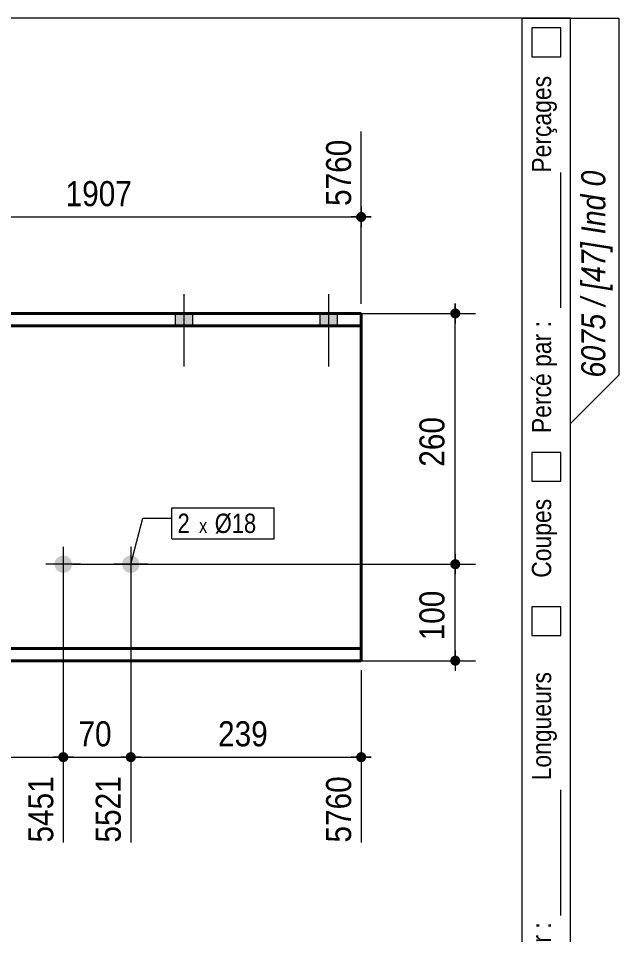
# Model space of a CAD drawing. Header units: millimetres. Extents: x 2 to 287, y 5 to 195.
# Drawn here: x 224.8 to 287, y 100 to 195 of the extents above; entities that cross this region are included whole.
import ezdxf

# ---------------------------------------------------------------- set-up
doc = ezdxf.new("R2010")
doc.units = ezdxf.units.MM
for name, color, linetype, lineweight in [('Autre type objet', 1, 'Continuous', 0), ('Boulon', 7, 'Continuous', 0), ('Cotation', 7, 'Continuous', 0), ('Désignation boulon', 3, 'Continuous', 0), ('Feuille dessin', 5, 'Continuous', 0), ('Piece', 2, 'Continuous', 0)]:
    doc.layers.add(name, color=color, linetype=linetype, lineweight=lineweight)
doc.styles.add('ARIAL', font='ARIAL.TTF')
doc.styles.add('ARIAL_ITALIC', font='ARIALI.TTF')
doc.styles.add('COMIC_SANS_MS', font='COMIC.TTF')

# ---------------------------------------------------------------- blocks, each defined once
blk = doc.blocks.new('*A6')
at = {"layer": 'Boulon'}
for points in [[(241, 163.136), (241, 164.406), (242.8, 164.406), (242.8, 163.136)], [(241, 163.136), (241, 164.406), (242.8, 164.406), (242.8, 163.136)], [(256, 163.136), (256, 164.406), (257.8, 164.406), (257.8, 163.136)], [(256, 163.136), (256, 164.406), (257.8, 164.406), (257.8, 163.136)]]:
    blk.add_hatch(color=256, dxfattribs=at).paths.add_polyline_path(points, flags=17)
at = {"layer": 'Boulon', "linetype": 'Continuous', "lineweight": 0}
for p, q in [((241.9, 166.406), (241.9, 158.906)), ((241.9, 166.406), (241.9, 158.906)), ((256.9, 166.406), (256.9, 158.906)), ((256.9, 166.406), (256.9, 158.906)), ((241, 164.406), (241, 163.136)), ((241, 164.406), (241, 163.136)), ((242.8, 164.406), (242.8, 163.136)), ((242.8, 164.406), (242.8, 163.136)), ((256, 164.406), (256, 163.136)), ((256, 164.406), (256, 163.136)), ((257.8, 164.406), (257.8, 163.136)), ((257.8, 164.406), (257.8, 163.136))]:
    blk.add_line(p, q, dxfattribs=at)
blk = doc.blocks.new('*A8')
at = {"layer": 'Boulon'}
for points in [[(229.461, 139.305), (229.505, 139.301), (229.548, 139.296), (229.592, 139.288), (229.635, 139.279), (229.678, 139.267), (229.72, 139.253), (229.761, 139.237), (229.801, 139.219), (229.841, 139.199), (229.879, 139.178), (229.916, 139.154), (229.952, 139.128), (229.987, 139.101), (230.021, 139.072), (230.053, 139.042), (230.083, 139.01), (230.112, 138.977), (230.139, 138.942), (230.165, 138.906), (230.188, 138.868), (230.21, 138.83), (230.23, 138.79), (230.248, 138.75), (230.264, 138.709), (230.278, 138.667), (230.289, 138.624), (230.299, 138.581), (230.307, 138.538), (230.312, 138.494), (230.315, 138.45), (230.316, 138.406), (230.315, 138.361), (230.312, 138.317), (230.307, 138.274), (230.299, 138.23), (230.289, 138.187), (230.278, 138.144), (230.264, 138.102), (230.248, 138.061), (230.23, 138.021), (230.21, 137.981), (230.188, 137.943), (230.165, 137.906), (230.139, 137.869), (230.112, 137.835), (230.083, 137.801), (230.053, 137.769), (230.021, 137.739), (229.987, 137.71), (229.952, 137.683), (229.916, 137.657), (229.879, 137.634), (229.841, 137.612), (229.801, 137.592), (229.761, 137.574), (229.72, 137.558), (229.678, 137.544), (229.635, 137.533), (229.592, 137.523), (229.548, 137.515), (229.505, 137.51), (229.461, 137.507), (229.416, 137.506), (229.372, 137.507), (229.328, 137.51), (229.284, 137.515), (229.241, 137.523), (229.198, 137.533), (229.155, 137.544), (229.113, 137.558), (229.072, 137.574), (229.032, 137.592), (228.992, 137.612), (228.954, 137.634), (228.916, 137.657), (228.88, 137.683), (228.845, 137.71), (228.812, 137.739), (228.78, 137.769), (228.749, 137.801), (228.721, 137.835), (228.693, 137.869), (228.668, 137.906), (228.644, 137.943), (228.623, 137.981), (228.603, 138.021), (228.585, 138.061), (228.569, 138.102), (228.555, 138.144), (228.543, 138.187), (228.534, 138.23), (228.526, 138.274), (228.521, 138.317), (228.517, 138.361), (228.516, 138.406), (228.517, 138.45), (228.521, 138.494), (228.526, 138.538), (228.534, 138.581), (228.543, 138.624), (228.555, 138.667), (228.569, 138.709), (228.585, 138.75), (228.603, 138.79), (228.623, 138.83), (228.644, 138.868), (228.668, 138.906), (228.693, 138.942), (228.721, 138.977), (228.749, 139.01), (228.78, 139.042), (228.812, 139.072), (228.845, 139.101), (228.88, 139.128), (228.916, 139.154), (228.954, 139.178), (228.992, 139.199), (229.032, 139.219), (229.072, 139.237), (229.113, 139.253), (229.155, 139.267), (229.198, 139.279), (229.241, 139.288), (229.284, 139.296), (229.328, 139.301), (229.372, 139.305), (229.416, 139.306)], [(236.461, 139.305), (236.505, 139.301), (236.548, 139.296), (236.592, 139.288), (236.635, 139.279), (236.678, 139.267), (236.72, 139.253), (236.761, 139.237), (236.801, 139.219), (236.841, 139.199), (236.879, 139.178), (236.916, 139.154), (236.952, 139.128), (236.987, 139.101), (237.021, 139.072), (237.053, 139.042), (237.083, 139.01), (237.112, 138.977), (237.139, 138.942), (237.165, 138.906), (237.188, 138.868), (237.21, 138.83), (237.23, 138.79), (237.248, 138.75), (237.264, 138.709), (237.278, 138.667), (237.289, 138.624), (237.299, 138.581), (237.307, 138.538), (237.312, 138.494), (237.315, 138.45), (237.316, 138.406), (237.315, 138.361), (237.312, 138.317), (237.307, 138.274), (237.299, 138.23), (237.289, 138.187), (237.278, 138.144), (237.264, 138.102), (237.248, 138.061), (237.23, 138.021), (237.21, 137.981), (237.188, 137.943), (237.165, 137.906), (237.139, 137.869), (237.112, 137.835), (237.083, 137.801), (237.053, 137.769), (237.021, 137.739), (236.987, 137.71), (236.952, 137.683), (236.916, 137.657), (236.879, 137.634), (236.841, 137.612), (236.801, 137.592), (236.761, 137.574), (236.72, 137.558), (236.678, 137.544), (236.635, 137.533), (236.592, 137.523), (236.548, 137.515), (236.505, 137.51), (236.461, 137.507), (236.416, 137.506), (236.372, 137.507), (236.328, 137.51), (236.284, 137.515), (236.241, 137.523), (236.198, 137.533), (236.155, 137.544), (236.113, 137.558), (236.072, 137.574), (236.032, 137.592), (235.992, 137.612), (235.954, 137.634), (235.916, 137.657), (235.88, 137.683), (235.845, 137.71), (235.812, 137.739), (235.78, 137.769), (235.749, 137.801), (235.721, 137.835), (235.693, 137.869), (235.668, 137.906), (235.644, 137.943), (235.623, 137.981), (235.603, 138.021), (235.585, 138.061), (235.569, 138.102), (235.555, 138.144), (235.543, 138.187), (235.534, 138.23), (235.526, 138.274), (235.521, 138.317), (235.517, 138.361), (235.516, 138.406), (235.517, 138.45), (235.521, 138.494), (235.526, 138.538), (235.534, 138.581), (235.543, 138.624), (235.555, 138.667), (235.569, 138.709), (235.585, 138.75), (235.603, 138.79), (235.623, 138.83), (235.644, 138.868), (235.668, 138.906), (235.693, 138.942), (235.721, 138.977), (235.749, 139.01), (235.78, 139.042), (235.812, 139.072), (235.845, 139.101), (235.88, 139.128), (235.916, 139.154), (235.954, 139.178), (235.992, 139.199), (236.032, 139.219), (236.072, 139.237), (236.113, 139.253), (236.155, 139.267), (236.198, 139.279), (236.241, 139.288), (236.284, 139.296), (236.328, 139.301), (236.372, 139.305), (236.416, 139.306)]]:
    blk.add_hatch(color=256, dxfattribs=at).paths.add_polyline_path(points, flags=17)
at = {"layer": 'Boulon', "linetype": 'Continuous', "lineweight": 0}
for p, q in [((229.416, 140.206), (229.416, 136.606)), ((236.416, 140.206), (236.416, 136.606)), ((231.216, 138.406), (227.616, 138.406)), ((238.216, 138.406), (234.616, 138.406))]:
    blk.add_line(p, q, dxfattribs=at)
blk = doc.blocks.new('*A13')
at = {"layer": 'Piece', "color": 2, "linetype": 'Continuous', "lineweight": 40}
for p, q in [((260.299914, 164.405603), (218.216346, 164.405603)), ((260.299914, 128.405603), (260.299914, 164.405603)), ((260.299914, 163.135603), (218.216346, 163.135603)), ((260.299914, 129.675603), (218.216346, 129.675603)), ((218.216346, 128.405603), (260.299914, 128.405603))]:
    blk.add_line(p, q, dxfattribs=at)
blk = doc.blocks.new('*A27')
at = {"layer": 'Feuille dessin', "linetype": 'Continuous', "lineweight": 0}
for p, q in [((282, 195), (5, 195)), ((282, 5), (282, 195))]:
    blk.add_line(p, q, dxfattribs=at)
blk = doc.blocks.new('*A29')
at = {"layer": 'Autre type objet', "linetype": 'Continuous', "lineweight": 0}
for p, q in [((277, 42), (277, 195)), ((277, 195), (287, 195)), ((282, 42), (282, 195)), ((287, 195), (287, 158)), ((278, 194), (278, 191)), ((281, 194), (278, 194)), ((281, 191), (281, 194)), ((278, 191), (281, 191)), ((281, 165), (281, 179)), ((287, 158), (282, 153)), ((278, 150), (278, 147)), ((281, 150), (278, 150)), ((281, 147), (281, 150)), ((278, 147), (281, 147)), ((278, 134), (278, 131)), ((281, 134), (278, 134)), ((281, 131), (281, 134)), ((278, 131), (281, 131)), ((281, 102), (281, 115))]:
    blk.add_line(p, q, dxfattribs=at)
at = {"layer": 'Autre type objet', "width": 0.85}
for s, height, style, p in [('Perçages', 2, 'ARIAL', (280, 179)), ('6075 / [47] Ind 0', 2.5, 'ARIAL_ITALIC', (285.619109, 157.760245)), ('Percé par :', 2, 'ARIAL', (280, 152)), ('Coupes', 2, 'ARIAL', (280, 137)), ('Longueurs', 2, 'ARIAL', (280, 116)), ('Débité par :', 2, 'ARIAL', (280, 89))]:
    blk.add_text(s, height=height, rotation=90, dxfattribs=dict(at, style=style)).set_placement(p)
blk = doc.blocks.new('*A38')
at = {"layer": 'Cotation'}
for points in [[(270.034, 137.886), (270.009, 137.888), (269.983, 137.891), (269.958, 137.896), (269.933, 137.901), (269.909, 137.908), (269.884, 137.916), (269.861, 137.925), (269.837, 137.935), (269.814, 137.947), (269.792, 137.96), (269.771, 137.973), (269.75, 137.988), (269.73, 138.004), (269.71, 138.02), (269.692, 138.038), (269.674, 138.056), (269.658, 138.076), (269.642, 138.096), (269.627, 138.117), (269.614, 138.138), (269.601, 138.16), (269.589, 138.183), (269.579, 138.207), (269.57, 138.23), (269.562, 138.255), (269.555, 138.279), (269.55, 138.304), (269.545, 138.329), (269.542, 138.355), (269.54, 138.38), (269.54, 138.406), (269.54, 138.431), (269.542, 138.457), (269.545, 138.482), (269.55, 138.507), (269.555, 138.532), (269.562, 138.557), (269.57, 138.581), (269.579, 138.605), (269.589, 138.628), (269.601, 138.651), (269.614, 138.673), (269.627, 138.694), (269.642, 138.715), (269.658, 138.735), (269.674, 138.755), (269.692, 138.773), (269.71, 138.791), (269.73, 138.808), (269.75, 138.823), (269.771, 138.838), (269.792, 138.852), (269.814, 138.864), (269.837, 138.876), (269.861, 138.886), (269.884, 138.895), (269.909, 138.903), (269.933, 138.91), (269.958, 138.916), (269.983, 138.92), (270.009, 138.923), (270.034, 138.925), (270.06, 138.926), (270.085, 138.925), (270.11, 138.923), (270.136, 138.92), (270.161, 138.916), (270.186, 138.91), (270.21, 138.903), (270.235, 138.895), (270.259, 138.886), (270.282, 138.876), (270.305, 138.864), (270.327, 138.852), (270.348, 138.838), (270.369, 138.823), (270.389, 138.808), (270.409, 138.791), (270.427, 138.773), (270.445, 138.755), (270.461, 138.735), (270.477, 138.715), (270.492, 138.694), (270.506, 138.673), (270.518, 138.651), (270.53, 138.628), (270.54, 138.605), (270.549, 138.581), (270.557, 138.557), (270.564, 138.532), (270.57, 138.507), (270.574, 138.482), (270.577, 138.457), (270.579, 138.431), (270.58, 138.406), (270.579, 138.38), (270.577, 138.355), (270.574, 138.329), (270.57, 138.304), (270.564, 138.279), (270.557, 138.255), (270.549, 138.23), (270.54, 138.207), (270.53, 138.183), (270.518, 138.16), (270.506, 138.138), (270.492, 138.117), (270.477, 138.096), (270.461, 138.076), (270.445, 138.056), (270.427, 138.038), (270.409, 138.02), (270.389, 138.004), (270.369, 137.988), (270.348, 137.973), (270.327, 137.96), (270.305, 137.947), (270.282, 137.935), (270.259, 137.925), (270.235, 137.916), (270.21, 137.908), (270.186, 137.901), (270.161, 137.896), (270.136, 137.891), (270.11, 137.888), (270.085, 137.886), (270.06, 137.886)], [(270.034, 127.886), (270.009, 127.888), (269.983, 127.891), (269.958, 127.896), (269.933, 127.901), (269.909, 127.908), (269.884, 127.916), (269.861, 127.925), (269.837, 127.936), (269.814, 127.947), (269.792, 127.96), (269.771, 127.973), (269.75, 127.988), (269.73, 128.004), (269.71, 128.02), (269.692, 128.038), (269.674, 128.056), (269.658, 128.076), (269.642, 128.096), (269.627, 128.117), (269.614, 128.138), (269.601, 128.16), (269.589, 128.183), (269.579, 128.207), (269.57, 128.23), (269.562, 128.255), (269.555, 128.279), (269.55, 128.304), (269.545, 128.329), (269.542, 128.355), (269.54, 128.38), (269.54, 128.406), (269.54, 128.431), (269.542, 128.457), (269.545, 128.482), (269.55, 128.507), (269.555, 128.532), (269.562, 128.557), (269.57, 128.581), (269.579, 128.605), (269.589, 128.628), (269.601, 128.651), (269.614, 128.673), (269.627, 128.694), (269.642, 128.715), (269.658, 128.735), (269.674, 128.755), (269.692, 128.773), (269.71, 128.791), (269.73, 128.808), (269.75, 128.823), (269.771, 128.838), (269.792, 128.852), (269.814, 128.864), (269.837, 128.876), (269.861, 128.886), (269.884, 128.895), (269.909, 128.903), (269.933, 128.91), (269.958, 128.916), (269.983, 128.92), (270.009, 128.923), (270.034, 128.925), (270.06, 128.926), (270.085, 128.925), (270.11, 128.923), (270.136, 128.92), (270.161, 128.916), (270.186, 128.91), (270.21, 128.903), (270.235, 128.895), (270.259, 128.886), (270.282, 128.876), (270.305, 128.864), (270.327, 128.852), (270.348, 128.838), (270.369, 128.823), (270.389, 128.808), (270.409, 128.791), (270.427, 128.773), (270.445, 128.755), (270.461, 128.735), (270.477, 128.715), (270.492, 128.694), (270.506, 128.673), (270.518, 128.651), (270.53, 128.628), (270.54, 128.605), (270.549, 128.581), (270.557, 128.557), (270.564, 128.532), (270.57, 128.507), (270.574, 128.482), (270.577, 128.457), (270.579, 128.431), (270.58, 128.406), (270.579, 128.38), (270.577, 128.355), (270.574, 128.329), (270.57, 128.304), (270.564, 128.279), (270.557, 128.255), (270.549, 128.23), (270.54, 128.207), (270.53, 128.183), (270.518, 128.16), (270.506, 128.138), (270.492, 128.117), (270.477, 128.096), (270.461, 128.076), (270.445, 128.056), (270.427, 128.038), (270.409, 128.02), (270.389, 128.004), (270.369, 127.988), (270.348, 127.973), (270.327, 127.96), (270.305, 127.947), (270.282, 127.936), (270.259, 127.925), (270.235, 127.916), (270.21, 127.908), (270.186, 127.901), (270.161, 127.896), (270.136, 127.891), (270.11, 127.888), (270.085, 127.886), (270.06, 127.886)]]:
    blk.add_hatch(color=256, dxfattribs=at).paths.add_polyline_path(points, flags=17)
at = {"layer": 'Cotation', "linetype": 'Continuous', "lineweight": 0}
for p, q in [((270.06, 139.446), (270.06, 137.366)), ((270.06, 138.406), (270.06, 139.446)), ((230.416, 138.406), (272.14, 138.406)), ((269.02, 138.406), (271.1, 138.406)), ((270.06, 128.406), (270.06, 138.406)), ((270.06, 129.446), (270.06, 127.366)), ((230.416, 128.406), (272.14, 128.406)), ((269.02, 128.406), (271.1, 128.406)), ((270.06, 128.406), (270.06, 127.366))]:
    blk.add_line(p, q, dxfattribs=at)
at = {"layer": 'Cotation'}
for p in [(270.06, 138.406), (270.06, 128.406)]:
    blk.add_point(p, dxfattribs=at)
at = {"layer": 'Cotation', "style": 'ARIAL', "width": 0.85}
blk.add_text('100', height=2.6, rotation=90.00021, dxfattribs=at).set_placement((268.94, 130.513))
blk = doc.blocks.new('*A39')
at = {"layer": 'Cotation'}
for points in [[(270.034, 163.886), (270.009, 163.888), (269.983, 163.891), (269.958, 163.896), (269.933, 163.901), (269.909, 163.908), (269.884, 163.916), (269.861, 163.925), (269.837, 163.936), (269.814, 163.947), (269.792, 163.96), (269.771, 163.973), (269.75, 163.988), (269.73, 164.004), (269.71, 164.02), (269.692, 164.038), (269.674, 164.056), (269.658, 164.076), (269.642, 164.096), (269.627, 164.117), (269.614, 164.138), (269.601, 164.16), (269.589, 164.183), (269.579, 164.207), (269.57, 164.23), (269.562, 164.255), (269.555, 164.279), (269.55, 164.304), (269.545, 164.329), (269.542, 164.355), (269.54, 164.38), (269.54, 164.406), (269.54, 164.431), (269.542, 164.457), (269.545, 164.482), (269.55, 164.507), (269.555, 164.532), (269.562, 164.557), (269.57, 164.581), (269.579, 164.605), (269.589, 164.628), (269.601, 164.651), (269.614, 164.673), (269.627, 164.694), (269.642, 164.715), (269.658, 164.735), (269.674, 164.755), (269.692, 164.773), (269.71, 164.791), (269.73, 164.808), (269.75, 164.823), (269.771, 164.838), (269.792, 164.852), (269.814, 164.864), (269.837, 164.876), (269.861, 164.886), (269.884, 164.895), (269.909, 164.903), (269.933, 164.91), (269.958, 164.916), (269.983, 164.92), (270.009, 164.923), (270.034, 164.925), (270.06, 164.926), (270.085, 164.925), (270.11, 164.923), (270.136, 164.92), (270.161, 164.916), (270.186, 164.91), (270.21, 164.903), (270.235, 164.895), (270.259, 164.886), (270.282, 164.876), (270.305, 164.864), (270.327, 164.852), (270.348, 164.838), (270.369, 164.823), (270.389, 164.808), (270.409, 164.791), (270.427, 164.773), (270.445, 164.755), (270.461, 164.735), (270.477, 164.715), (270.492, 164.694), (270.506, 164.673), (270.518, 164.651), (270.53, 164.628), (270.54, 164.605), (270.549, 164.581), (270.557, 164.557), (270.564, 164.532), (270.57, 164.507), (270.574, 164.482), (270.577, 164.457), (270.579, 164.431), (270.58, 164.406), (270.579, 164.38), (270.577, 164.355), (270.574, 164.329), (270.57, 164.304), (270.564, 164.279), (270.557, 164.255), (270.549, 164.23), (270.54, 164.207), (270.53, 164.183), (270.518, 164.16), (270.506, 164.138), (270.492, 164.117), (270.477, 164.096), (270.461, 164.076), (270.445, 164.056), (270.427, 164.038), (270.409, 164.02), (270.389, 164.004), (270.369, 163.988), (270.348, 163.973), (270.327, 163.96), (270.305, 163.947), (270.282, 163.936), (270.259, 163.925), (270.235, 163.916), (270.21, 163.908), (270.186, 163.901), (270.161, 163.896), (270.136, 163.891), (270.11, 163.888), (270.085, 163.886), (270.06, 163.886)], [(270.034, 137.886), (270.009, 137.888), (269.983, 137.891), (269.958, 137.896), (269.933, 137.901), (269.909, 137.908), (269.884, 137.916), (269.861, 137.925), (269.837, 137.935), (269.814, 137.947), (269.792, 137.96), (269.771, 137.973), (269.75, 137.988), (269.73, 138.004), (269.71, 138.02), (269.692, 138.038), (269.674, 138.056), (269.658, 138.076), (269.642, 138.096), (269.627, 138.117), (269.614, 138.138), (269.601, 138.16), (269.589, 138.183), (269.579, 138.207), (269.57, 138.23), (269.562, 138.255), (269.555, 138.279), (269.55, 138.304), (269.545, 138.329), (269.542, 138.355), (269.54, 138.38), (269.54, 138.406), (269.54, 138.431), (269.542, 138.457), (269.545, 138.482), (269.55, 138.507), (269.555, 138.532), (269.562, 138.557), (269.57, 138.581), (269.579, 138.605), (269.589, 138.628), (269.601, 138.651), (269.614, 138.673), (269.627, 138.694), (269.642, 138.715), (269.658, 138.735), (269.674, 138.755), (269.692, 138.773), (269.71, 138.791), (269.73, 138.808), (269.75, 138.823), (269.771, 138.838), (269.792, 138.852), (269.814, 138.864), (269.837, 138.876), (269.861, 138.886), (269.884, 138.895), (269.909, 138.903), (269.933, 138.91), (269.958, 138.916), (269.983, 138.92), (270.009, 138.923), (270.034, 138.925), (270.06, 138.926), (270.085, 138.925), (270.11, 138.923), (270.136, 138.92), (270.161, 138.916), (270.186, 138.91), (270.21, 138.903), (270.235, 138.895), (270.259, 138.886), (270.282, 138.876), (270.305, 138.864), (270.327, 138.852), (270.348, 138.838), (270.369, 138.823), (270.389, 138.808), (270.409, 138.791), (270.427, 138.773), (270.445, 138.755), (270.461, 138.735), (270.477, 138.715), (270.492, 138.694), (270.506, 138.673), (270.518, 138.651), (270.53, 138.628), (270.54, 138.605), (270.549, 138.581), (270.557, 138.557), (270.564, 138.532), (270.57, 138.507), (270.574, 138.482), (270.577, 138.457), (270.579, 138.431), (270.58, 138.406), (270.579, 138.38), (270.577, 138.355), (270.574, 138.329), (270.57, 138.304), (270.564, 138.279), (270.557, 138.255), (270.549, 138.23), (270.54, 138.207), (270.53, 138.183), (270.518, 138.16), (270.506, 138.138), (270.492, 138.117), (270.477, 138.096), (270.461, 138.076), (270.445, 138.056), (270.427, 138.038), (270.409, 138.02), (270.389, 138.004), (270.369, 137.988), (270.348, 137.973), (270.327, 137.96), (270.305, 137.947), (270.282, 137.935), (270.259, 137.925), (270.235, 137.916), (270.21, 137.908), (270.186, 137.901), (270.161, 137.896), (270.136, 137.891), (270.11, 137.888), (270.085, 137.886), (270.06, 137.886)]]:
    blk.add_hatch(color=256, dxfattribs=at).paths.add_polyline_path(points, flags=17)
at = {"layer": 'Cotation', "linetype": 'Continuous', "lineweight": 0}
for p, q in [((270.06, 165.446), (270.06, 163.366)), ((270.06, 164.406), (270.06, 165.446)), ((230.416, 164.406), (272.14, 164.406)), ((269.02, 164.406), (271.1, 164.406)), ((270.06, 138.406), (270.06, 164.406)), ((270.06, 139.446), (270.06, 137.366)), ((230.416, 138.406), (272.14, 138.406)), ((269.02, 138.406), (271.1, 138.406)), ((270.06, 138.406), (270.06, 137.366))]:
    blk.add_line(p, q, dxfattribs=at)
at = {"layer": 'Cotation'}
for p in [(270.06, 164.406), (270.06, 138.406)]:
    blk.add_point(p, dxfattribs=at)
at = {"layer": 'Cotation', "style": 'ARIAL', "width": 0.85}
blk.add_text('260', height=2.6, rotation=90.00021, dxfattribs=at).set_placement((268.94, 148.513))
blk = doc.blocks.new('*A54')
at = {"layer": 'Cotation'}
blk.add_hatch(color=256, dxfattribs=at).paths.add_polyline_path([(229.391, 117.886), (229.365, 117.888), (229.34, 117.891), (229.315, 117.896), (229.29, 117.901), (229.265, 117.908), (229.241, 117.916), (229.217, 117.925), (229.194, 117.936), (229.171, 117.947), (229.149, 117.96), (229.127, 117.973), (229.107, 117.988), (229.086, 118.004), (229.067, 118.02), (229.049, 118.038), (229.031, 118.056), (229.014, 118.076), (228.999, 118.096), (228.984, 118.117), (228.97, 118.138), (228.958, 118.16), (228.946, 118.183), (228.936, 118.207), (228.927, 118.23), (228.919, 118.255), (228.912, 118.279), (228.906, 118.304), (228.902, 118.329), (228.899, 118.355), (228.897, 118.38), (228.896, 118.406), (228.897, 118.431), (228.899, 118.457), (228.902, 118.482), (228.906, 118.507), (228.912, 118.532), (228.919, 118.557), (228.927, 118.581), (228.936, 118.605), (228.946, 118.628), (228.958, 118.651), (228.97, 118.673), (228.984, 118.694), (228.999, 118.715), (229.014, 118.735), (229.031, 118.755), (229.049, 118.773), (229.067, 118.791), (229.086, 118.808), (229.107, 118.823), (229.127, 118.838), (229.149, 118.852), (229.171, 118.864), (229.194, 118.876), (229.217, 118.886), (229.241, 118.895), (229.265, 118.903), (229.29, 118.91), (229.315, 118.916), (229.34, 118.92), (229.365, 118.923), (229.391, 118.925), (229.416, 118.926), (229.442, 118.925), (229.467, 118.923), (229.493, 118.92), (229.518, 118.916), (229.543, 118.91), (229.567, 118.903), (229.591, 118.895), (229.615, 118.886), (229.639, 118.876), (229.661, 118.864), (229.684, 118.852), (229.705, 118.838), (229.726, 118.823), (229.746, 118.808), (229.766, 118.791), (229.784, 118.773), (229.802, 118.755), (229.818, 118.735), (229.834, 118.715), (229.849, 118.694), (229.862, 118.673), (229.875, 118.651), (229.886, 118.628), (229.897, 118.605), (229.906, 118.581), (229.914, 118.557), (229.921, 118.532), (229.926, 118.507), (229.931, 118.482), (229.934, 118.457), (229.936, 118.431), (229.936, 118.406), (229.936, 118.38), (229.934, 118.355), (229.931, 118.329), (229.926, 118.304), (229.921, 118.279), (229.914, 118.255), (229.906, 118.23), (229.897, 118.207), (229.886, 118.183), (229.875, 118.16), (229.862, 118.138), (229.849, 118.117), (229.834, 118.096), (229.818, 118.076), (229.802, 118.056), (229.784, 118.038), (229.766, 118.02), (229.746, 118.004), (229.726, 117.988), (229.705, 117.973), (229.684, 117.96), (229.661, 117.947), (229.639, 117.936), (229.615, 117.925), (229.591, 117.916), (229.567, 117.908), (229.543, 117.901), (229.518, 117.896), (229.493, 117.891), (229.467, 117.888), (229.442, 117.886), (229.416, 117.886)], flags=17)
at = {"layer": 'Cotation', "linetype": 'Continuous', "lineweight": 0}
for p, q in [((229.416, 137.406), (229.416, 109.552)), ((229.416, 119.446), (229.416, 117.366)), ((113.381, 118.406), (229.416, 118.406)), ((230.456, 118.406), (228.376, 118.406)), ((229.416, 118.406), (230.456, 118.406))]:
    blk.add_line(p, q, dxfattribs=at)
at = {"layer": 'Cotation'}
blk.add_point((229.416, 118.406), dxfattribs=at)
at = {"layer": 'Cotation', "style": 'ARIAL', "width": 0.85}
blk.add_text('5451', height=2.6, rotation=90.00021, dxfattribs=at).set_placement((228.376, 109.552))
blk = doc.blocks.new('*A55')
at = {"layer": 'Cotation'}
for points in [[(229.391, 117.886), (229.365, 117.888), (229.34, 117.891), (229.315, 117.896), (229.29, 117.901), (229.265, 117.908), (229.241, 117.916), (229.217, 117.925), (229.194, 117.936), (229.171, 117.947), (229.149, 117.96), (229.127, 117.973), (229.107, 117.988), (229.086, 118.004), (229.067, 118.02), (229.049, 118.038), (229.031, 118.056), (229.014, 118.076), (228.999, 118.096), (228.984, 118.117), (228.97, 118.138), (228.958, 118.16), (228.946, 118.183), (228.936, 118.207), (228.927, 118.23), (228.919, 118.255), (228.912, 118.279), (228.906, 118.304), (228.902, 118.329), (228.899, 118.355), (228.897, 118.38), (228.896, 118.406), (228.897, 118.431), (228.899, 118.457), (228.902, 118.482), (228.906, 118.507), (228.912, 118.532), (228.919, 118.557), (228.927, 118.581), (228.936, 118.605), (228.946, 118.628), (228.958, 118.651), (228.97, 118.673), (228.984, 118.694), (228.999, 118.715), (229.014, 118.735), (229.031, 118.755), (229.049, 118.773), (229.067, 118.791), (229.086, 118.808), (229.107, 118.823), (229.127, 118.838), (229.149, 118.852), (229.171, 118.864), (229.194, 118.876), (229.217, 118.886), (229.241, 118.895), (229.265, 118.903), (229.29, 118.91), (229.315, 118.916), (229.34, 118.92), (229.365, 118.923), (229.391, 118.925), (229.416, 118.926), (229.442, 118.925), (229.467, 118.923), (229.493, 118.92), (229.518, 118.916), (229.543, 118.91), (229.567, 118.903), (229.591, 118.895), (229.615, 118.886), (229.639, 118.876), (229.661, 118.864), (229.684, 118.852), (229.705, 118.838), (229.726, 118.823), (229.746, 118.808), (229.766, 118.791), (229.784, 118.773), (229.802, 118.755), (229.818, 118.735), (229.834, 118.715), (229.849, 118.694), (229.862, 118.673), (229.875, 118.651), (229.886, 118.628), (229.897, 118.605), (229.906, 118.581), (229.914, 118.557), (229.921, 118.532), (229.926, 118.507), (229.931, 118.482), (229.934, 118.457), (229.936, 118.431), (229.936, 118.406), (229.936, 118.38), (229.934, 118.355), (229.931, 118.329), (229.926, 118.304), (229.921, 118.279), (229.914, 118.255), (229.906, 118.23), (229.897, 118.207), (229.886, 118.183), (229.875, 118.16), (229.862, 118.138), (229.849, 118.117), (229.834, 118.096), (229.818, 118.076), (229.802, 118.056), (229.784, 118.038), (229.766, 118.02), (229.746, 118.004), (229.726, 117.988), (229.705, 117.973), (229.684, 117.96), (229.661, 117.947), (229.639, 117.936), (229.615, 117.925), (229.591, 117.916), (229.567, 117.908), (229.543, 117.901), (229.518, 117.896), (229.493, 117.891), (229.467, 117.888), (229.442, 117.886), (229.416, 117.886)], [(236.391, 117.886), (236.365, 117.888), (236.34, 117.891), (236.315, 117.896), (236.29, 117.901), (236.265, 117.908), (236.241, 117.916), (236.217, 117.925), (236.194, 117.936), (236.171, 117.947), (236.149, 117.96), (236.127, 117.973), (236.107, 117.988), (236.086, 118.004), (236.067, 118.02), (236.049, 118.038), (236.031, 118.056), (236.014, 118.076), (235.999, 118.096), (235.984, 118.117), (235.97, 118.138), (235.958, 118.16), (235.946, 118.183), (235.936, 118.207), (235.927, 118.23), (235.919, 118.255), (235.912, 118.279), (235.906, 118.304), (235.902, 118.329), (235.899, 118.355), (235.897, 118.38), (235.896, 118.406), (235.897, 118.431), (235.899, 118.457), (235.902, 118.482), (235.906, 118.507), (235.912, 118.532), (235.919, 118.557), (235.927, 118.581), (235.936, 118.605), (235.946, 118.628), (235.958, 118.651), (235.97, 118.673), (235.984, 118.694), (235.999, 118.715), (236.014, 118.735), (236.031, 118.755), (236.049, 118.773), (236.067, 118.791), (236.086, 118.808), (236.107, 118.823), (236.127, 118.838), (236.149, 118.852), (236.171, 118.864), (236.194, 118.876), (236.217, 118.886), (236.241, 118.895), (236.265, 118.903), (236.29, 118.91), (236.315, 118.916), (236.34, 118.92), (236.365, 118.923), (236.391, 118.925), (236.416, 118.926), (236.442, 118.925), (236.467, 118.923), (236.493, 118.92), (236.518, 118.916), (236.543, 118.91), (236.567, 118.903), (236.592, 118.895), (236.615, 118.886), (236.639, 118.876), (236.662, 118.864), (236.684, 118.852), (236.705, 118.838), (236.726, 118.823), (236.746, 118.808), (236.766, 118.791), (236.784, 118.773), (236.802, 118.755), (236.818, 118.735), (236.834, 118.715), (236.849, 118.694), (236.862, 118.673), (236.875, 118.651), (236.886, 118.628), (236.897, 118.605), (236.906, 118.581), (236.914, 118.557), (236.921, 118.532), (236.926, 118.507), (236.931, 118.482), (236.934, 118.457), (236.936, 118.431), (236.936, 118.406), (236.936, 118.38), (236.934, 118.355), (236.931, 118.329), (236.926, 118.304), (236.921, 118.279), (236.914, 118.255), (236.906, 118.23), (236.897, 118.207), (236.886, 118.183), (236.875, 118.16), (236.862, 118.138), (236.849, 118.117), (236.834, 118.096), (236.818, 118.076), (236.802, 118.056), (236.784, 118.038), (236.766, 118.02), (236.746, 118.004), (236.726, 117.988), (236.705, 117.973), (236.684, 117.96), (236.662, 117.947), (236.639, 117.936), (236.615, 117.925), (236.592, 117.916), (236.567, 117.908), (236.543, 117.901), (236.518, 117.896), (236.493, 117.891), (236.467, 117.888), (236.442, 117.886), (236.416, 117.886)]]:
    blk.add_hatch(color=256, dxfattribs=at).paths.add_polyline_path(points, flags=17)
at = {"layer": 'Cotation', "linetype": 'Continuous', "lineweight": 0}
for p, q in [((229.416, 137.406), (229.416, 109.552)), ((236.416, 137.406), (236.416, 109.552)), ((229.416, 119.446), (229.416, 117.366)), ((236.416, 119.446), (236.416, 117.366)), ((230.456, 118.406), (228.376, 118.406)), ((229.416, 118.406), (228.376, 118.406)), ((229.416, 118.406), (236.416, 118.406)), ((237.456, 118.406), (235.376, 118.406)), ((236.416, 118.406), (237.456, 118.406))]:
    blk.add_line(p, q, dxfattribs=at)
at = {"layer": 'Cotation'}
for p in [(229.416, 118.406), (236.416, 118.406)]:
    blk.add_point(p, dxfattribs=at)
at = {"layer": 'Cotation', "style": 'ARIAL', "width": 0.85}
blk.add_text('70', height=2.6, dxfattribs=at).set_placement((230.988, 119.526))
blk.add_text('5521', height=2.6, rotation=90.00021, dxfattribs=at).set_placement((235.376, 109.552))
blk = doc.blocks.new('*A56')
at = {"layer": 'Cotation'}
for points in [[(236.391, 117.886), (236.365, 117.888), (236.34, 117.891), (236.315, 117.896), (236.29, 117.901), (236.265, 117.908), (236.241, 117.916), (236.217, 117.925), (236.194, 117.936), (236.171, 117.947), (236.149, 117.96), (236.127, 117.973), (236.107, 117.988), (236.086, 118.004), (236.067, 118.02), (236.049, 118.038), (236.031, 118.056), (236.014, 118.076), (235.999, 118.096), (235.984, 118.117), (235.97, 118.138), (235.958, 118.16), (235.946, 118.183), (235.936, 118.207), (235.927, 118.23), (235.919, 118.255), (235.912, 118.279), (235.906, 118.304), (235.902, 118.329), (235.899, 118.355), (235.897, 118.38), (235.896, 118.406), (235.897, 118.431), (235.899, 118.457), (235.902, 118.482), (235.906, 118.507), (235.912, 118.532), (235.919, 118.557), (235.927, 118.581), (235.936, 118.605), (235.946, 118.628), (235.958, 118.651), (235.97, 118.673), (235.984, 118.694), (235.999, 118.715), (236.014, 118.735), (236.031, 118.755), (236.049, 118.773), (236.067, 118.791), (236.086, 118.808), (236.107, 118.823), (236.127, 118.838), (236.149, 118.852), (236.171, 118.864), (236.194, 118.876), (236.217, 118.886), (236.241, 118.895), (236.265, 118.903), (236.29, 118.91), (236.315, 118.916), (236.34, 118.92), (236.365, 118.923), (236.391, 118.925), (236.416, 118.926), (236.442, 118.925), (236.467, 118.923), (236.493, 118.92), (236.518, 118.916), (236.543, 118.91), (236.567, 118.903), (236.592, 118.895), (236.615, 118.886), (236.639, 118.876), (236.662, 118.864), (236.684, 118.852), (236.705, 118.838), (236.726, 118.823), (236.746, 118.808), (236.766, 118.791), (236.784, 118.773), (236.802, 118.755), (236.818, 118.735), (236.834, 118.715), (236.849, 118.694), (236.862, 118.673), (236.875, 118.651), (236.886, 118.628), (236.897, 118.605), (236.906, 118.581), (236.914, 118.557), (236.921, 118.532), (236.926, 118.507), (236.931, 118.482), (236.934, 118.457), (236.936, 118.431), (236.936, 118.406), (236.936, 118.38), (236.934, 118.355), (236.931, 118.329), (236.926, 118.304), (236.921, 118.279), (236.914, 118.255), (236.906, 118.23), (236.897, 118.207), (236.886, 118.183), (236.875, 118.16), (236.862, 118.138), (236.849, 118.117), (236.834, 118.096), (236.818, 118.076), (236.802, 118.056), (236.784, 118.038), (236.766, 118.02), (236.746, 118.004), (236.726, 117.988), (236.705, 117.973), (236.684, 117.96), (236.662, 117.947), (236.639, 117.936), (236.615, 117.925), (236.592, 117.916), (236.567, 117.908), (236.543, 117.901), (236.518, 117.896), (236.493, 117.891), (236.467, 117.888), (236.442, 117.886), (236.416, 117.886)], [(260.274, 117.886), (260.249, 117.888), (260.224, 117.891), (260.198, 117.896), (260.174, 117.901), (260.149, 117.908), (260.125, 117.916), (260.101, 117.925), (260.078, 117.936), (260.055, 117.947), (260.033, 117.96), (260.011, 117.973), (259.99, 117.988), (259.97, 118.004), (259.951, 118.02), (259.932, 118.038), (259.915, 118.056), (259.898, 118.076), (259.882, 118.096), (259.868, 118.117), (259.854, 118.138), (259.841, 118.16), (259.83, 118.183), (259.819, 118.207), (259.81, 118.23), (259.802, 118.255), (259.795, 118.279), (259.79, 118.304), (259.786, 118.329), (259.782, 118.355), (259.781, 118.38), (259.78, 118.406), (259.781, 118.431), (259.782, 118.457), (259.786, 118.482), (259.79, 118.507), (259.795, 118.532), (259.802, 118.557), (259.81, 118.581), (259.819, 118.605), (259.83, 118.628), (259.841, 118.651), (259.854, 118.673), (259.868, 118.694), (259.882, 118.715), (259.898, 118.735), (259.915, 118.755), (259.932, 118.773), (259.951, 118.791), (259.97, 118.808), (259.99, 118.823), (260.011, 118.838), (260.033, 118.852), (260.055, 118.864), (260.078, 118.876), (260.101, 118.886), (260.125, 118.895), (260.149, 118.903), (260.174, 118.91), (260.198, 118.916), (260.224, 118.92), (260.249, 118.923), (260.274, 118.925), (260.3, 118.926), (260.325, 118.925), (260.351, 118.923), (260.376, 118.92), (260.401, 118.916), (260.426, 118.91), (260.451, 118.903), (260.475, 118.895), (260.499, 118.886), (260.522, 118.876), (260.545, 118.864), (260.567, 118.852), (260.589, 118.838), (260.61, 118.823), (260.63, 118.808), (260.649, 118.791), (260.668, 118.773), (260.685, 118.755), (260.702, 118.735), (260.718, 118.715), (260.732, 118.694), (260.746, 118.673), (260.759, 118.651), (260.77, 118.628), (260.78, 118.605), (260.79, 118.581), (260.798, 118.557), (260.804, 118.532), (260.81, 118.507), (260.814, 118.482), (260.817, 118.457), (260.819, 118.431), (260.82, 118.406), (260.819, 118.38), (260.817, 118.355), (260.814, 118.329), (260.81, 118.304), (260.804, 118.279), (260.798, 118.255), (260.79, 118.23), (260.78, 118.207), (260.77, 118.183), (260.759, 118.16), (260.746, 118.138), (260.732, 118.117), (260.718, 118.096), (260.702, 118.076), (260.685, 118.056), (260.668, 118.038), (260.649, 118.02), (260.63, 118.004), (260.61, 117.988), (260.589, 117.973), (260.567, 117.96), (260.545, 117.947), (260.522, 117.936), (260.499, 117.925), (260.475, 117.916), (260.451, 117.908), (260.426, 117.901), (260.401, 117.896), (260.376, 117.891), (260.351, 117.888), (260.325, 117.886), (260.3, 117.886)]]:
    blk.add_hatch(color=256, dxfattribs=at).paths.add_polyline_path(points, flags=17)
at = {"layer": 'Cotation', "linetype": 'Continuous', "lineweight": 0}
for p, q in [((236.416, 137.406), (236.416, 109.552)), ((260.3, 127.406), (260.3, 109.552)), ((236.416, 119.446), (236.416, 117.366)), ((260.3, 119.446), (260.3, 117.366)), ((237.456, 118.406), (235.376, 118.406)), ((236.416, 118.406), (235.376, 118.406)), ((236.416, 118.406), (260.3, 118.406)), ((261.34, 118.406), (259.26, 118.406)), ((260.3, 118.406), (261.34, 118.406))]:
    blk.add_line(p, q, dxfattribs=at)
at = {"layer": 'Cotation'}
for p in [(236.416, 118.406), (260.3, 118.406)]:
    blk.add_point(p, dxfattribs=at)
at = {"layer": 'Cotation', "style": 'ARIAL', "width": 0.85}
blk.add_text('239', height=2.6, dxfattribs=at).set_placement((245.466, 119.526))
blk.add_text('5760', height=2.6, rotation=90.00021, dxfattribs=at).set_placement((259.26, 109.552))
blk = doc.blocks.new('*A65')
at = {"layer": 'Cotation'}
for points in [[(206.705, 173.886), (206.68, 173.888), (206.654, 173.891), (206.629, 173.896), (206.604, 173.901), (206.58, 173.908), (206.555, 173.916), (206.532, 173.925), (206.508, 173.936), (206.486, 173.947), (206.463, 173.96), (206.442, 173.973), (206.421, 173.988), (206.401, 174.004), (206.381, 174.02), (206.363, 174.038), (206.345, 174.056), (206.329, 174.076), (206.313, 174.096), (206.298, 174.117), (206.285, 174.138), (206.272, 174.16), (206.261, 174.183), (206.25, 174.207), (206.241, 174.23), (206.233, 174.255), (206.226, 174.279), (206.221, 174.304), (206.216, 174.329), (206.213, 174.355), (206.211, 174.38), (206.211, 174.406), (206.211, 174.431), (206.213, 174.457), (206.216, 174.482), (206.221, 174.507), (206.226, 174.532), (206.233, 174.557), (206.241, 174.581), (206.25, 174.605), (206.261, 174.628), (206.272, 174.651), (206.285, 174.673), (206.298, 174.694), (206.313, 174.715), (206.329, 174.735), (206.345, 174.755), (206.363, 174.773), (206.381, 174.791), (206.401, 174.808), (206.421, 174.823), (206.442, 174.838), (206.463, 174.852), (206.486, 174.864), (206.508, 174.876), (206.532, 174.886), (206.555, 174.895), (206.58, 174.903), (206.604, 174.91), (206.629, 174.916), (206.654, 174.92), (206.68, 174.923), (206.705, 174.925), (206.731, 174.926), (206.756, 174.925), (206.782, 174.923), (206.807, 174.92), (206.832, 174.916), (206.857, 174.91), (206.882, 174.903), (206.906, 174.895), (206.93, 174.886), (206.953, 174.876), (206.976, 174.864), (206.998, 174.852), (207.02, 174.838), (207.04, 174.823), (207.061, 174.808), (207.08, 174.791), (207.098, 174.773), (207.116, 174.755), (207.133, 174.735), (207.148, 174.715), (207.163, 174.694), (207.177, 174.673), (207.189, 174.651), (207.201, 174.628), (207.211, 174.605), (207.22, 174.581), (207.228, 174.557), (207.235, 174.532), (207.241, 174.507), (207.245, 174.482), (207.248, 174.457), (207.25, 174.431), (207.251, 174.406), (207.25, 174.38), (207.248, 174.355), (207.245, 174.329), (207.241, 174.304), (207.235, 174.279), (207.228, 174.255), (207.22, 174.23), (207.211, 174.207), (207.201, 174.183), (207.189, 174.16), (207.177, 174.138), (207.163, 174.117), (207.148, 174.096), (207.133, 174.076), (207.116, 174.056), (207.098, 174.038), (207.08, 174.02), (207.061, 174.004), (207.04, 173.988), (207.02, 173.973), (206.998, 173.96), (206.976, 173.947), (206.953, 173.936), (206.93, 173.925), (206.906, 173.916), (206.882, 173.908), (206.857, 173.901), (206.832, 173.896), (206.807, 173.891), (206.782, 173.888), (206.756, 173.886), (206.731, 173.886)], [(260.274, 173.886), (260.249, 173.888), (260.224, 173.891), (260.198, 173.896), (260.174, 173.901), (260.149, 173.908), (260.125, 173.916), (260.101, 173.925), (260.078, 173.936), (260.055, 173.947), (260.033, 173.96), (260.011, 173.973), (259.99, 173.988), (259.97, 174.004), (259.951, 174.02), (259.932, 174.038), (259.915, 174.056), (259.898, 174.076), (259.882, 174.096), (259.868, 174.117), (259.854, 174.138), (259.841, 174.16), (259.83, 174.183), (259.819, 174.207), (259.81, 174.23), (259.802, 174.255), (259.795, 174.279), (259.79, 174.304), (259.786, 174.329), (259.782, 174.355), (259.781, 174.38), (259.78, 174.406), (259.781, 174.431), (259.782, 174.457), (259.786, 174.482), (259.79, 174.507), (259.795, 174.532), (259.802, 174.557), (259.81, 174.581), (259.819, 174.605), (259.83, 174.628), (259.841, 174.651), (259.854, 174.673), (259.868, 174.694), (259.882, 174.715), (259.898, 174.735), (259.915, 174.755), (259.932, 174.773), (259.951, 174.791), (259.97, 174.808), (259.99, 174.823), (260.011, 174.838), (260.033, 174.852), (260.055, 174.864), (260.078, 174.876), (260.101, 174.886), (260.125, 174.895), (260.149, 174.903), (260.174, 174.91), (260.198, 174.916), (260.224, 174.92), (260.249, 174.923), (260.274, 174.925), (260.3, 174.926), (260.325, 174.925), (260.351, 174.923), (260.376, 174.92), (260.401, 174.916), (260.426, 174.91), (260.451, 174.903), (260.475, 174.895), (260.499, 174.886), (260.522, 174.876), (260.545, 174.864), (260.567, 174.852), (260.589, 174.838), (260.61, 174.823), (260.63, 174.808), (260.649, 174.791), (260.668, 174.773), (260.685, 174.755), (260.702, 174.735), (260.718, 174.715), (260.732, 174.694), (260.746, 174.673), (260.759, 174.651), (260.77, 174.628), (260.78, 174.605), (260.79, 174.581), (260.798, 174.557), (260.804, 174.532), (260.81, 174.507), (260.814, 174.482), (260.817, 174.457), (260.819, 174.431), (260.82, 174.406), (260.819, 174.38), (260.817, 174.355), (260.814, 174.329), (260.81, 174.304), (260.804, 174.279), (260.798, 174.255), (260.79, 174.23), (260.78, 174.207), (260.77, 174.183), (260.759, 174.16), (260.746, 174.138), (260.732, 174.117), (260.718, 174.096), (260.702, 174.076), (260.685, 174.056), (260.668, 174.038), (260.649, 174.02), (260.63, 174.004), (260.61, 173.988), (260.589, 173.973), (260.567, 173.96), (260.545, 173.947), (260.522, 173.936), (260.499, 173.925), (260.475, 173.916), (260.451, 173.908), (260.426, 173.901), (260.401, 173.896), (260.376, 173.891), (260.351, 173.888), (260.325, 173.886), (260.3, 173.886)]]:
    blk.add_hatch(color=256, dxfattribs=at).paths.add_polyline_path(points, flags=17)
at = {"layer": 'Cotation', "linetype": 'Continuous', "lineweight": 0}
for p, q in [((206.731, 159.406), (206.731, 186.899)), ((260.3, 165.406), (260.3, 183.259)), ((206.731, 175.446), (206.731, 173.366)), ((260.3, 175.446), (260.3, 173.366)), ((207.771, 174.406), (205.691, 174.406)), ((206.731, 174.406), (205.691, 174.406)), ((206.731, 174.406), (260.3, 174.406)), ((261.34, 174.406), (259.26, 174.406)), ((260.3, 174.406), (261.34, 174.406))]:
    blk.add_line(p, q, dxfattribs=at)
at = {"layer": 'Cotation'}
for p in [(206.731, 174.406), (260.3, 174.406)]:
    blk.add_point(p, dxfattribs=at)
at = {"layer": 'Cotation', "style": 'ARIAL', "width": 0.85}
blk.add_text('5760', height=2.6, rotation=90.00021, dxfattribs=at).set_placement((259.26, 175.546))
blk.add_text('1907', height=2.6, dxfattribs=at).set_placement((229.658, 175.526))
blk = doc.blocks.new('*A71')
at = {"layer": 'Désignation boulon', "linetype": 'Continuous', "lineweight": 0}
for p, q in [((240.658946, 144.248203), (251.274571, 144.248203)), ((240.658946, 141.048203), (240.658946, 144.248203)), ((251.274571, 141.048203), (251.274571, 144.248203)), ((236.416346, 138.405603), (237.658946, 143.181536)), ((237.658946, 143.181536), (240.658946, 143.181536)), ((240.658946, 141.048203), (251.274571, 141.048203))]:
    blk.add_line(p, q, dxfattribs=at)
at = {"layer": 'Désignation boulon', "style": 'COMIC_SANS_MS', "width": 0.85}
for s, height, p in [('2', 2, (241.258946, 141.648203)), ('Ø18', 2, (245.11754, 141.648203)), ('x', 1.5, (243.486876, 141.648203))]:
    blk.add_text(s, height=height, dxfattribs=at).set_placement(p)

msp = doc.modelspace()

# ---------------------------------------------------------------- block references
at = {"lineweight": 0}
for name in ['*A27', '*A29', '*A65', '*A6', '*A39', '*A13', '*A71', '*A8', '*A38', '*A54', '*A55', '*A56']:
    msp.add_blockref(name, (0, 0), dxfattribs=at)

doc.saveas('drawing.dxf')
